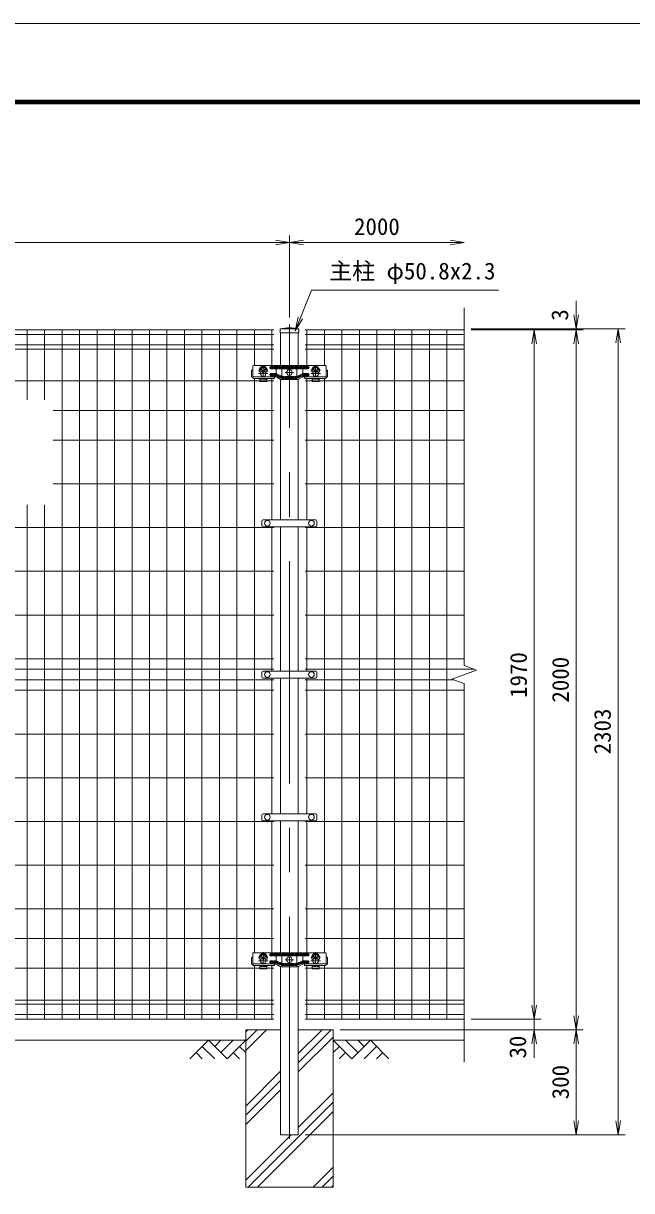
# Model space of a CAD drawing. Units: millimetres, scale not verified. Extents: x -4200 to 4200, y -2970 to 2970.
# Drawn here: x -2311 to -572, y -366 to 2970 of the extents above; entities that cross this region are included whole.
import ezdxf
from ezdxf.enums import TextEntityAlignment as Align

# ---------------------------------------------------------------- set-up
doc = ezdxf.new("R2010")
doc.units = ezdxf.units.MM
doc.header["$LTSCALE"] = 20
doc.linetypes.add('DASHED', pattern=[7.5, 6, -1.5])
doc.linetypes.add('USER1', pattern=[50.8, 31.75, -6.35, 6.35, -6.35])
for name, color, linetype, lineweight in [('0-3_D-STR1', 1, 'Continuous', 18), ('0-4_D-BMK', 2, 'USER1', 13), ('0-5_D-STR2', 7, 'Continuous', 9), ('0-6_D-DCR-HCH', 7, 'Continuous', 9), ('0-7_D-STR-DIM', 7, 'Continuous', 9), ('0-8_0', 7, 'Continuous', 9), ('0-9_D-BGD', 7, 'Continuous', 9), ('0-A_D-STR4', 7, 'Continuous', 9), ('0-B_D-STR3', 3, 'Continuous', 13), ('0-C_D-STR-TXT', 7, 'Continuous', 9), ('0-F_D-TTL', 7, 'Continuous', 9)]:
    doc.layers.add(name, color=color, linetype=linetype, lineweight=lineweight)
doc.styles.add('ＭＳ ゴシック', font='')
doc.styles.get('ＭＳ ゴシック').set_extended_font_data('MS Gothic')

# ---------------------------------------------------------------- blocks, each defined once
blk = doc.blocks.new('_Open')
at = {"layer": '0-8_0'}
blk.add_line((-20, 3.33), (0, 0), dxfattribs=at)
blk.add_lwpolyline([(-20, -3.33), (0, 0), (-20, 0)], dxfattribs=at)
blk = doc.blocks.new('U34')
at = {"layer": '0-4_D-BMK'}
for p, q in [((-1770.5, 140), (-1229.5, 140)), ((-1500, -195.8), (-1500, 426)), ((236.5, 0), (-236.5, 0)), ((0, 485.9), (0, -485.9)), ((1229.5, 140), (1770.5, 140)), ((1500, -195.8), (1500, 426)), ((-1770.5, -60), (-1229.5, -60)), ((1229.5, -60), (1770.5, -60))]:
    blk.add_line(p, q, dxfattribs=at)
at = {"layer": '0-B_D-STR3'}
for p, q in [((-2169, 110), (-2169, -230)), ((-2100, 140), (-2139, 140)), ((-2100, 360), (-2100, -297.3)), ((-2060, 400), (2060, 400)), ((-1726, 58), (-1726, 160)), ((-1706, 38), (-1670, 38)), ((-1540, 46), (-1540, 55.4)), ((-1460, 46), (-1460, 55.4)), ((-1294, 38), (-1330, 38)), ((-1274, 58), (-1274, 160)), ((-1060, 300), (1060, 300)), ((-1060, 260), (1060, 260)), ((-766.3, 400), (-766.3, -247)), ((-430, 400), (-430, -400)), ((430, 400), (430, -400)), ((766.3, 400), (766.3, -247)), ((1274, 58), (1274, 160)), ((1294, 38), (1330, 38)), ((1460, 46), (1460, 55.4)), ((1540, 46), (1540, 55.4)), ((1706, 38), (1670, 38)), ((1726, 58), (1726, 160)), ((2100, 360), (2100, -297.3)), ((2100, 140), (2139, 140)), ((2169, 110), (2169, -230)), ((-2139, -260), (-2100, -260)), ((-821.3, -239.3), (-2100, -239.3)), ((-1710, -337.3), (-2060, -337.3)), ((-1300, -340), (-1700, -340)), ((-1700, -416.4), (-1700, -347.3)), ((-1700, -520), (-1700, -416.4)), ((-1700, -520), (-1300, -520)), ((-1300, -416.4), (-1300, -347.3)), ((-1300, -416.4), (-1300, -520)), ((-1290, -337.3), (-900, -337.3)), ((-1060, -100), (-766.3, -100)), ((-1060, -140), (-766.3, -140)), ((-860, -239.3), (-860, -297.3)), ((-522.5, -381.2), (-721.1, -266.2)), ((452.4, -400), (-452.4, -400)), ((430, -260), (-430, -260)), ((430, -300), (-430, -300)), ((522.5, -381.2), (721.1, -266.2)), ((1060, -100), (766.3, -100)), ((1060, -140), (766.3, -140)), ((821.3, -239.3), (2100, -239.3)), ((860, -239.3), (860, -297.3)), ((1290, -337.3), (900, -337.3)), ((1700, -340), (1300, -340)), ((1300, -416.4), (1300, -347.3)), ((1300, -416.4), (1300, -520)), ((1700, -520), (1300, -520)), ((1700, -416.4), (1700, -347.3)), ((1700, -520), (1700, -416.4)), ((1710, -337.3), (2060, -337.3)), ((2139, -260), (2100, -260))]:
    blk.add_line(p, q, dxfattribs=at)
at = {"layer": '0-B_D-STR3', "linetype": 'DASHED'}
for p, q in [((-1060, 340), (1060, 340)), ((-1060, 220), (1060, 220)), ((-1700, -480), (-1300, -480)), ((-1660, -380), (-1340, -380)), ((-1060, -60), (-766.3, -60)), ((-1060, -180), (-766.3, -180)), ((-430, -220), (-766.3, -60)), ((430, -220), (-430, -220)), ((430, -340), (-430, -340)), ((430, -220), (766.3, -60)), ((1060, -60), (766.3, -60)), ((1060, -180), (766.3, -180)), ((1700, -480), (1300, -480)), ((1660, -380), (1340, -380))]:
    blk.add_line(p, q, dxfattribs=at)
at = {"layer": '0-B_D-STR3'}
for points in [[(-430, -260), (-514.1, -220), (-766.3, -100)], [(-430, -300), (-514.1, -260), (-598.2, -220), (-766.3, -140)], [(430, -260), (514.1, -220), (766.3, -100)], [(430, -300), (514.1, -260), (598.2, -220), (766.3, -140)]]:
    blk.add_lwpolyline(points, dxfattribs=at)
at = {"layer": '0-B_D-STR3', "linetype": 'DASHED'}
for points in [[(-430, -340), (-514.1, -300), (-598.2, -260), (-766.3, -180)], [(430, -340), (514.1, -300), (598.2, -260), (766.3, -180)]]:
    blk.add_lwpolyline(points, dxfattribs=at)
at = {"layer": '0-B_D-STR3'}
blk.add_circle((0, 0), 160, dxfattribs=at)
for centre, radius, start, end in [((-2139, 110), 30, 90, 180), ((-2060, 360), 40, 90, 180), ((-1735.1, 177.8), 20, 297.00649, 344.38101), ((-1706, 58), 20, 180, 270), ((-1659.5, 66.5), 120, 94.96654, 117.99904), ((-1670, -32), 70, 58.7873, 90), ((-1500, 140), 176, 90, 164.83919), ((-1659.5, 66.5), 120, 77.27818, 94.96654), ((-1500, -60), 160, 105.48902, 74.51098), ((-1500, 140), 140, 90, 161.88318), ((-1659.5, 66.5), 120, 354.69271, 77.27818), ((-1500, 46), 40, 180, 270), ((-1500, 140), 176, 15.16081, 90), ((-1500, 140), 140, 18.11682, 90), ((-1500, 46), 40, 270, 0), ((-1340.5, 66.5), 120, 102.72182, 185.30729), ((-1340.5, 66.5), 120, 85.03346, 102.72182), ((-1330, -32), 70, 90, 121.2127), ((-1340.5, 66.5), 120, 62.00096, 85.03346), ((-1294, 58), 20, 270, 0), ((-1264.9, 177.8), 20, 195.61899, 242.99351), ((-1060, 280), 20, 90, 180), ((-1060, 280), 20, 180, 270), ((1060, 280), 20, 0, 90), ((1060, 280), 20, 270, 0), ((1264.9, 177.8), 20, 297.00649, 344.38101), ((1294, 58), 20, 180, 270), ((1340.5, 66.5), 120, 94.96654, 117.99904), ((1330, -32), 70, 58.7873, 90), ((1500, 140), 176, 90, 164.83919), ((1340.5, 66.5), 120, 77.27818, 94.96654), ((1500, -60), 160, 105.48902, 74.51098), ((1500, 140), 140, 90, 161.88318), ((1340.5, 66.5), 120, 354.69271, 77.27818), ((1500, 46), 40, 180, 270), ((1500, 140), 176, 15.16081, 90), ((1500, 140), 140, 18.11682, 90), ((1500, 46), 40, 270, 0), ((1659.5, 66.5), 120, 102.72182, 185.30729), ((1659.5, 66.5), 120, 85.03346, 102.72182), ((1670, -32), 70, 90, 121.2127), ((1659.5, 66.5), 120, 62.00096, 85.03346), ((1706, 58), 20, 270, 0), ((1735.1, 177.8), 20, 195.61899, 242.99351), ((2060, 360), 40, 0, 90), ((2139, 110), 30, 0, 90), ((-2139, -230), 30, 180, 270), ((-2060, -297.3), 40, 180, 270), ((-1710, -347.3), 10, 0, 90), ((-1290, -347.3), 10, 90, 180), ((-1060, -120), 20, 90, 180), ((-1060, -120), 20, 180, 270), ((-900, -297.3), 40, 270, 0.00004), ((-821.3, -439.3), 200, 59.9273, 90.00002), ((-452.4, -260), 140, 239.9273, 270), ((452.4, -260), 140, 270, 300.0727), ((821.3, -439.3), 200, 89.99998, 120.0727), ((900, -297.3), 40, 179.99996, 270), ((1060, -120), 20, 0, 90), ((1060, -120), 20, 270, 0), ((1290, -347.3), 10, 0, 90), ((1710, -347.3), 10, 90, 180), ((2060, -297.3), 40, 270, 0), ((2139, -230), 30, 270, 0)]:
    blk.add_arc(centre, radius, start, end, dxfattribs=at)
at = {"layer": '0-B_D-STR3', "linetype": 'DASHED'}
for centre, radius, start, end in [((-1500, 140), 218.2, 90, 171.45333), ((-1500, 140), 218.2, 8.54667, 90), ((-1060, 280), 60, 160.52878, 180), ((-1060, 280), 60, 180, 199.47122), ((-1060, 280), 60, 90, 160.52878), ((-1060, 280), 60, 199.47122, 270), ((1060, 280), 60, 19.47122, 90), ((1060, 280), 60, 270, 340.52878), ((1060, 280), 60, 0, 19.47122), ((1060, 280), 60, 340.52878, 0), ((1500, 140), 218.2, 90, 171.45333), ((1500, 140), 218.2, 8.54667, 90), ((-1660, -420), 40, 90, 180), ((-1340, -420), 40, 0, 90), ((-1060, -120), 60, 160.52878, 180), ((-1060, -120), 60, 180, 199.47122), ((-1060, -120), 60, 90, 160.52878), ((-1060, -120), 60, 199.47122, 270), ((1060, -120), 60, 19.47122, 90), ((1060, -120), 60, 270, 340.52878), ((1060, -120), 60, 0, 19.47122), ((1060, -120), 60, 340.52878, 0), ((1340, -420), 40, 90, 180), ((1660, -420), 40, 0, 90)]:
    blk.add_arc(centre, radius, start, end, dxfattribs=at)

msp = doc.modelspace()

# ---------------------------------------------------------------- linework, layer by layer
at = {"layer": '0-3_D-STR1'}
for p, q in [((-1523.37, 2096.98), (-1576.57, 2096.98)), ((-1576.57, 2096.98), (-1576.57, 2085.98)), ((-1523.37, 2085.98), (-1576.57, 2085.98)), ((-1575.37, 2085.98), (-1575.37, 1991.98)), ((-1524.57, 1991.98), (-1524.57, 2085.98)), ((-1523.37, 2085.98), (-1523.37, 2096.98)), ((-1575.37, 1952.56), (-1575.37, 1551.23)), ((-1524.57, 1551.23), (-1524.57, 1952.56)), ((-1575.37, 1531.23), (-1575.37, 1118.98)), ((-1524.57, 1118.98), (-1524.57, 1531.23)), ((-1575.37, 1098.98), (-1575.37, 711.23)), ((-1524.57, 711.23), (-1524.57, 1098.98)), ((-1575.37, 691.23), (-1575.37, 313.98)), ((-1524.57, 313.98), (-1524.57, 691.23)), ((-1575.37, 274.56), (-1575.37, -206.02))]:
    msp.add_line(p, q, dxfattribs=at)
msp.add_lwpolyline([(-1575.37, -206.02), (-1524.57, -206.02), (-1524.57, 274.56)], dxfattribs=at)
msp.add_arc((-1549.97, 1980.55), 119.43, 77.13052, 102.86948, dxfattribs=at)
at = {"layer": '0-4_D-BMK'}
msp.add_line((-1549.97, -218.02), (-1549.97, 2108.98), dxfattribs=at)
at = {"layer": '0-5_D-STR2'}
for p, q in [((-1594.97, 2093.98), (-3504.97, 2093.98)), ((-1594.97, 2080.88), (-3504.97, 2080.88)), ((-2299.97, 1893.98), (-2299.97, 2093.98)), ((-2249.97, 1893.98), (-2249.97, 2093.98)), ((-2199.97, 123.98), (-2199.97, 2093.98)), ((-2149.97, 123.98), (-2149.97, 2093.98)), ((-2099.97, 123.98), (-2099.97, 2093.98)), ((-2049.97, 123.98), (-2049.97, 2093.98)), ((-1999.97, 123.98), (-1999.97, 2093.98)), ((-1949.97, 123.98), (-1949.97, 2093.98)), ((-1899.97, 123.98), (-1899.97, 2093.98)), ((-1849.97, 123.98), (-1849.97, 2093.98)), ((-1799.97, 123.98), (-1799.97, 2093.98)), ((-1749.97, 123.98), (-1749.97, 2093.98)), ((-1699.97, 123.98), (-1699.97, 2093.98)), ((-1649.97, 1991.98), (-1649.97, 2093.98)), ((-1599.97, 1991.98), (-1599.97, 2093.98)), ((-1504.97, 2093.98), (-1049.97, 2093.98)), ((-1504.97, 2080.88), (-1049.97, 2080.88)), ((-1499.97, 1991.98), (-1499.97, 2093.98)), ((-1449.97, 1991.98), (-1449.97, 2093.98)), ((-1399.97, 123.98), (-1399.97, 2093.98)), ((-1349.97, 123.98), (-1349.97, 2093.98)), ((-1299.97, 123.98), (-1299.97, 2093.98)), ((-1249.97, 123.98), (-1249.97, 2093.98)), ((-1199.97, 123.98), (-1199.97, 2093.98)), ((-1149.97, 123.98), (-1149.97, 2093.98)), ((-1099.97, 123.98), (-1099.97, 2093.98)), ((-1594.97, 2051.08), (-3504.97, 2051.08)), ((-1594.97, 2039.22), (-3504.97, 2039.22)), ((-1504.97, 2051.08), (-1049.97, 2051.08)), ((-1504.97, 2039.22), (-1049.97, 2039.22)), ((-1634.97, 1947.98), (-3464.98, 1947.98)), ((-1649.97, 313.98), (-1649.97, 1955.12)), ((-1594.97, 1947.98), (-1614.97, 1947.98)), ((-1599.97, 1551.23), (-1599.97, 1955.12)), ((-1504.97, 1947.98), (-1484.97, 1947.98)), ((-1499.97, 1551.23), (-1499.97, 1955.12)), ((-1464.97, 1947.98), (-1049.97, 1947.98)), ((-1449.97, 313.98), (-1449.97, 1955.12)), ((-1594.97, 1863.48), (-2224.97, 1863.48)), ((-1504.97, 1863.48), (-1049.97, 1863.48)), ((-1594.97, 1778.98), (-2224.97, 1778.98)), ((-1504.97, 1778.98), (-1049.97, 1778.98)), ((-1594.97, 1653.98), (-2224.97, 1653.98)), ((-1504.97, 1653.98), (-1049.97, 1653.98)), ((-2299.97, 123.98), (-2299.97, 1593.98)), ((-2249.97, 123.98), (-2249.97, 1593.98)), ((-1594.97, 1528.98), (-3504.97, 1528.98)), ((-1599.97, 1118.98), (-1599.97, 1531.23)), ((-1504.97, 1528.98), (-1049.97, 1528.98)), ((-1499.97, 1118.98), (-1499.97, 1531.23)), ((-1594.97, 1403.98), (-3504.97, 1403.98)), ((-1504.97, 1403.98), (-1049.97, 1403.98)), ((-1594.97, 1278.98), (-3504.97, 1278.98)), ((-1504.97, 1278.98), (-1049.97, 1278.98)), ((-1594.97, 1153.98), (-3504.97, 1153.98)), ((-1504.97, 1153.98), (-1049.97, 1153.98)), ((-1594.97, 1123.98), (-3504.97, 1123.98)), ((-1504.97, 1123.98), (-1020.71, 1123.98)), ((-1594.97, 1093.98), (-3504.97, 1093.98)), ((-1599.97, 711.23), (-1599.97, 1098.98)), ((-1504.97, 1093.98), (-1079.24, 1093.98)), ((-1499.97, 711.23), (-1499.97, 1098.98)), ((-1594.97, 1063.98), (-3504.97, 1063.98)), ((-1504.97, 1063.98), (-1049.97, 1063.98)), ((-1594.97, 938.98), (-3504.97, 938.98)), ((-1504.97, 938.98), (-1049.97, 938.98)), ((-1594.97, 813.98), (-3504.97, 813.98)), ((-1504.97, 813.98), (-1049.97, 813.98)), ((-1594.97, 688.98), (-3504.97, 688.98)), ((-1599.97, 313.98), (-1599.97, 691.23)), ((-1504.97, 688.98), (-1049.97, 688.98)), ((-1499.97, 313.98), (-1499.97, 691.23)), ((-1594.97, 563.98), (-3504.97, 563.98)), ((-1504.97, 563.98), (-1049.97, 563.98)), ((-1594.97, 438.98), (-3504.97, 438.98)), ((-1504.97, 438.98), (-1049.97, 438.98)), ((-1594.97, 354.48), (-3504.97, 354.48)), ((-1504.97, 354.48), (-1049.97, 354.48)), ((-1634.97, 269.98), (-3464.98, 269.98)), ((-1649.97, 123.98), (-1649.97, 277.12)), ((-1594.97, 269.98), (-1614.97, 269.98)), ((-1599.97, 123.98), (-1599.97, 277.12)), ((-1504.97, 269.98), (-1484.97, 269.98)), ((-1499.97, 123.98), (-1499.97, 277.12)), ((-1464.97, 269.98), (-1049.97, 269.98)), ((-1449.97, 123.98), (-1449.97, 277.12)), ((-1594.97, 178.74), (-3504.97, 178.74)), ((-1594.97, 166.88), (-3504.97, 166.88)), ((-1504.97, 178.74), (-1049.97, 178.74)), ((-1504.97, 166.88), (-1049.97, 166.88)), ((-1594.97, 137.08), (-3504.97, 137.08)), ((-1504.97, 137.08), (-1049.97, 137.08)), ((-1594.97, 123.98), (-3504.97, 123.98)), ((-1504.97, 123.98), (-1049.97, 123.98))]:
    msp.add_line(p, q, dxfattribs=at)
at = {"layer": '0-6_D-DCR-HCH'}
for p, q in [((-1674.97, 34.88), (-1615.88, 93.98)), ((-1674.97, 61.4), (-1642.39, 93.98)), ((-1674.97, 87.92), (-1668.91, 93.98)), ((-1524.57, -0.33), (-1430.26, 93.98)), ((-1524.57, 26.18), (-1456.78, 93.98)), ((-1524.57, -26.85), (-1424.97, 72.75)), ((-1781.4, 63.98), (-1834.61, 10.77)), ((-1799.14, 46.24), (-1763.5, 10.77)), ((-1781.4, 63.98), (-1728.19, 10.77)), ((-1763.66, 46.24), (-1745.92, 63.98)), ((-1745.92, 28.51), (-1710.45, 63.98)), ((-1728.19, 10.77), (-1674.97, 63.98)), ((-1692.71, 46.24), (-1674.97, 28.59)), ((-1371.76, 10.77), (-1424.97, 63.98)), ((-1407.24, 46.24), (-1424.97, 28.59)), ((-1354.03, 28.51), (-1389.5, 63.98)), ((-1318.55, 63.98), (-1371.76, 10.77)), ((-1336.2, 46.15), (-1354.03, 63.98)), ((-1300.81, 46.24), (-1336.45, 10.77)), ((-1318.55, 63.98), (-1265.34, 10.77)), ((-1816.87, 28.51), (-1799.05, 10.77)), ((-1710.45, 28.51), (-1692.63, 10.77)), ((-1389.5, 28.51), (-1407.32, 10.77)), ((-1283.08, 28.51), (-1300.89, 10.77)), ((-1674.97, -124.22), (-1575.37, -24.62)), ((-1674.97, -150.73), (-1575.37, -51.13)), ((-1674.97, -177.25), (-1575.37, -77.65)), ((-1524.57, -185.95), (-1424.97, -86.35)), ((-1668.13, -356.02), (-1424.97, -112.87)), ((-1641.61, -356.02), (-1424.97, -139.38)), ((-1674.97, -336.35), (-1544.65, -206.02)), ((-1482.51, -356.02), (-1424.97, -298.48)), ((-1456, -356.02), (-1424.97, -325)), ((-1429.48, -356.02), (-1424.97, -351.51))]:
    msp.add_line(p, q, dxfattribs=at)
at = {"layer": '0-7_D-STR-DIM'}
for p, q in [((-3509.97, 2343.98), (-1589.97, 2343.98)), ((-1549.97, 2128.98), (-1549.97, 2363.98)), ((-1549.97, 2128.98), (-1549.97, 2363.98)), ((-1509.97, 2343.98), (-1089.97, 2343.98)), ((-729.97, 2136.98), (-729.97, 2176.98)), ((-1049.97, 1134.63), (-1049.97, 2156.98)), ((-1029.97, 2096.98), (-589.97, 2096.98)), ((-1029.97, 2096.98), (-709.97, 2096.98)), ((-1029.97, 2093.98), (-829.97, 2093.98)), ((-1029.97, 2093.98), (-709.97, 2093.98)), ((-1029.97, 2093.98), (-709.97, 2093.98)), ((-729.97, 2093.98), (-729.97, 2096.98)), ((-849.97, 163.98), (-849.97, 2053.98)), ((-729.97, 133.98), (-729.97, 2053.98)), ((-729.97, 2053.98), (-729.97, 2013.98)), ((-609.97, -166.02), (-609.97, 2056.98)), ((-1014.74, 1121.81), (-1049.97, 1134.63)), ((-1085.21, 1096.15), (-1014.74, 1121.81)), ((-1049.97, 1083.33), (-1085.21, 1096.15)), ((-1049.97, 0.98), (-1049.97, 1083.33)), ((-849.97, 163.98), (-849.97, 203.98)), ((-1029.97, 123.98), (-829.97, 123.98)), ((-1029.97, 123.98), (-829.97, 123.98)), ((-849.97, 93.98), (-849.97, 123.98)), ((-1404.97, 93.98), (-829.97, 93.98)), ((-1404.97, 93.98), (-709.97, 93.98)), ((-1404.97, 93.98), (-709.97, 93.98)), ((-849.97, 53.98), (-849.97, 13.98)), ((-729.97, 53.98), (-729.97, -166.02)), ((-1504.57, -206.02), (-589.97, -206.02)), ((-1504.57, -206.02), (-709.97, -206.02))]:
    msp.add_line(p, q, dxfattribs=at)
at = {"layer": '0-9_D-BGD'}
for p, q in [((-3424.97, 63.98), (-1674.97, 63.98)), ((-1424.97, 63.98), (-1049.97, 63.98))]:
    msp.add_line(p, q, dxfattribs=at)
at = {"layer": '0-A_D-STR4'}
for p, q in [((-1674.97, 93.98), (-1674.97, -356.02)), ((-1575.37, 93.98), (-1674.97, 93.98)), ((-1424.97, 93.98), (-1524.57, 93.98)), ((-1424.97, 93.98), (-1424.97, -356.02)), ((-1424.97, -356.02), (-1674.97, -356.02))]:
    msp.add_line(p, q, dxfattribs=at)
at = {"layer": '0-B_D-STR3'}
for p, q in [((-1628.47, 1548.23), (-1628.47, 1534.23)), ((-1625.47, 1551.23), (-1474.47, 1551.23)), ((-1471.47, 1548.23), (-1471.47, 1534.23)), ((-1625.47, 1531.23), (-1474.47, 1531.23)), ((-1628.47, 1115.98), (-1628.47, 1101.98)), ((-1625.47, 1118.98), (-1474.47, 1118.98)), ((-1471.47, 1115.98), (-1471.47, 1101.98)), ((-1625.47, 1098.98), (-1474.47, 1098.98)), ((-1628.47, 708.23), (-1628.47, 694.23)), ((-1625.47, 711.23), (-1474.47, 711.23)), ((-1471.47, 708.23), (-1471.47, 694.23)), ((-1625.47, 691.23), (-1474.47, 691.23))]:
    msp.add_line(p, q, dxfattribs=at)
for centre in [(-1612.97, 1541.23), (-1486.97, 1541.23), (-1612.97, 1108.98), (-1486.97, 1108.98), (-1612.97, 701.23), (-1486.97, 701.23)]:
    msp.add_circle(centre, 8, dxfattribs=at)
for centre, start, end in [((-1625.47, 1548.23), 90, 180), ((-1474.47, 1548.23), 0, 90), ((-1625.47, 1534.23), 180, 270), ((-1474.47, 1534.23), 270, 0), ((-1625.47, 1115.98), 90, 180), ((-1625.47, 1101.98), 180, 270), ((-1474.47, 1115.98), 0, 90), ((-1474.47, 1101.98), 270, 0), ((-1625.47, 708.23), 90, 180), ((-1474.47, 708.23), 0, 90), ((-1625.47, 694.23), 180, 270), ((-1474.47, 694.23), 270, 0)]:
    msp.add_arc(centre, 3, start, end, dxfattribs=at)
at = {"layer": '0-C_D-STR-TXT'}
msp.add_lwpolyline([(-952.46, 2207.71), (-1487.14, 2207.71), (-1532.63, 2092.76)], dxfattribs=at)
at = {"layer": '0-F_D-TTL', "color": 2, "lineweight": 18}
msp.add_lwpolyline([(-4200, 2970), (4200, 2970), (4200, -2970), (-4200, -2970)], close=True, dxfattribs=at)
at = {"layer": '0-F_D-TTL'}
for points in [[(-3930, 2750), (3930, 2750), (3930, -2750), (-3930, -2750)], [(-3927.5, 2747.5), (3927.5, 2747.5), (3927.5, -2747.5), (-3927.5, -2747.5)], [(-3925, 2745), (3925, 2745), (3925, -2745), (-3925, -2745)], [(-3922.5, 2742.5), (3922.5, 2742.5), (3922.5, -2742.5), (-3922.5, -2742.5)], [(-3920, 2740), (3920, 2740), (3920, -2740), (-3920, -2740)]]:
    msp.add_lwpolyline(points, close=True, dxfattribs=at)

# ---------------------------------------------------------------- block references
at = {"layer": '0-7_D-STR-DIM'}
for name, p, xscale, yscale in [('_Open', (-1549.97, 2343.98), 2, 2), ('_Open', (-1049.97, 2343.98), 2, 2), ('U34', (-1549.97, 1971.98), 0.05, 0.05), ('U34', (-1549.97, 293.98), 0.05, 0.05)]:
    msp.add_blockref(name, p, dxfattribs=dict(at, xscale=xscale, yscale=yscale))
at = {"layer": '0-7_D-STR-DIM', "xscale": 2, "yscale": 2}
for p, rotation in [((-1549.97, 2343.98), 180), ((-729.97, 2096.98), 270), ((-849.97, 2093.98), 90), ((-729.97, 2093.98), 90), ((-729.97, 2093.98), 90), ((-609.97, 2096.98), 90), ((-849.97, 123.98), 270), ((-849.97, 123.98), 270), ((-729.97, 93.98), 270), ((-849.97, 93.98), 90), ((-729.97, 93.98), 90), ((-729.97, -206.02), 270), ((-609.97, -206.02), 270)]:
    msp.add_blockref('_Open', p, dxfattribs=dict(at, rotation=rotation))
at = {"layer": '0-C_D-STR-TXT', "xscale": 2, "yscale": 2, "rotation": 248.409}
msp.add_blockref('_Open', (-1533.36, 2090.9), dxfattribs=at)

# ---------------------------------------------------------------- texts
at = {"layer": '0-7_D-STR-DIM', "style": 'ＭＳ ゴシック'}
msp.add_text('2000', height=48.09, dxfattribs=at).set_placement((-1365.22, 2350.73), align=Align.BOTTOM_LEFT)
for s, p in [('3', (-738.64, 2120.28)), ('1970', (-856.72, 1042.08)), ('2000', (-736.72, 1028.73)), ('2303', (-616.72, 880.88)), ('30', (-858.88, 11.51)), ('300', (-736.72, -104.9))]:
    msp.add_text(s, height=48.09, rotation=90, dxfattribs=at).set_placement(p, align=Align.BOTTOM_LEFT)
at = {"layer": '0-C_D-STR-TXT', "style": 'ＭＳ ゴシック'}
msp.add_text('主柱 φ50.8x2.3', height=48.09, dxfattribs=at).set_placement((-1436.21, 2223.72), align=Align.BOTTOM_LEFT)

doc.saveas('drawing.dxf')
